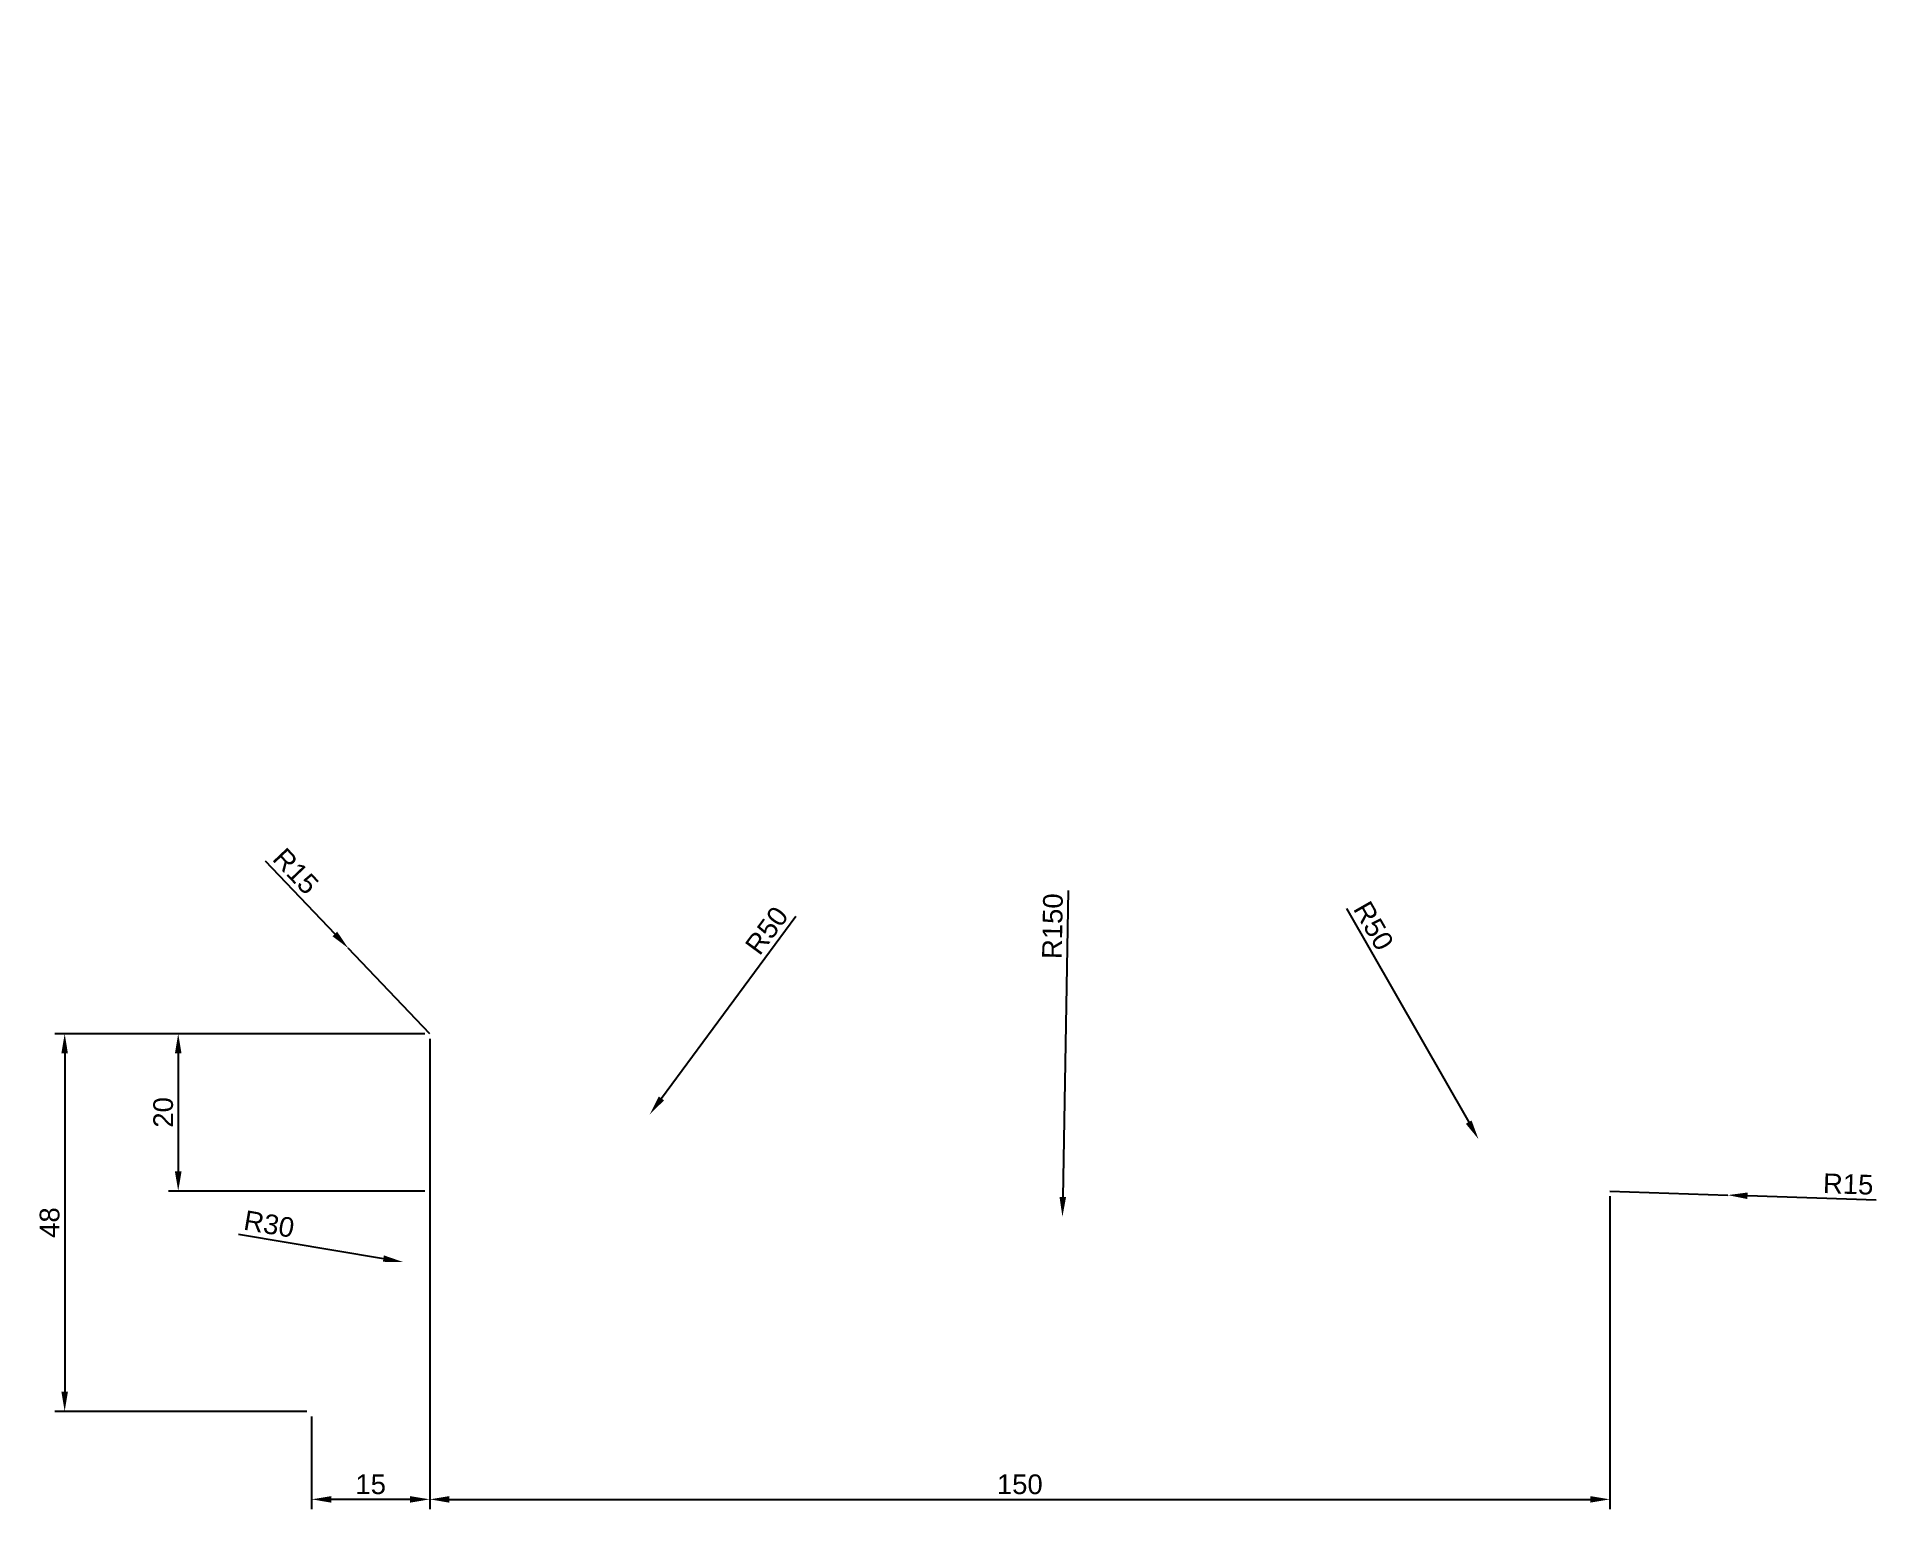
# Model space of a CAD drawing. Header units: millimetres. Extents: x 47 to 280, y 129 to 316.
import ezdxf

# ---------------------------------------------------------------- set-up
doc = ezdxf.new("R2010")
doc.units = ezdxf.units.MM
doc.styles.get("Standard").update_dxf_attribs({"font": 'arial.ttf'})
doc.dimstyles.new('ISO-25', dxfattribs={"dimtxt": 2.5, "dimasz": 2.5, "dimexe": 1.25, "dimexo": 0.625, "dimtad": 1, "dimtxsty": 'Standard', "dimcen": 2.5, "dimadec": 0, "dimazin": 0, "dimtfac": 1, "dimtmove": 0, "dimatfit": 3, "dimfxl": 1, "dimarcsym": 0})

# ---------------------------------------------------------------- blocks, each defined once
blk = doc.blocks.new('*D23')
at = {"color": 0, "lineweight": -2, "transparency": 16777216}
for p, q in [((96.57, 188.49), (96.57, 128.69)), ((246.57, 168.49), (246.57, 128.69)), ((99.07, 129.94), (244.07, 129.94))]:
    blk.add_line(p, q, dxfattribs=at)
at = {"color": 0, "transparency": 16777216}
for points in [[(99.07, 130.35), (99.07, 129.52), (96.57, 129.94)], [(244.07, 130.35), (244.07, 129.52), (246.57, 129.94)]]:
    blk.add_solid(points, dxfattribs=at)
at = {"layer": 'Defpoints', "color": 0, "transparency": 16777216}
for p in [(96.57, 189.12), (246.57, 169.12), (246.57, 129.94)]:
    blk.add_point(p, dxfattribs=at)
at = {"color": 0, "transparency": 16777216, "insert": (171.57, 131.84), "char_height": 2.5, "attachment_point": 5}
blk.add_mtext('150', dxfattribs=at)
blk = doc.blocks.new('*D24')
at = {"color": 0, "lineweight": -2, "transparency": 16777216}
for p, q in [((96.57, 188.49), (96.57, 128.69)), ((81.57, 140.49), (81.57, 128.69)), ((94.07, 129.94), (84.07, 129.94))]:
    blk.add_line(p, q, dxfattribs=at)
at = {"color": 0, "transparency": 16777216}
for points in [[(84.07, 130.35), (84.07, 129.52), (81.57, 129.94)], [(94.07, 130.35), (94.07, 129.52), (96.57, 129.94)]]:
    blk.add_solid(points, dxfattribs=at)
at = {"layer": 'Defpoints', "color": 0, "transparency": 16777216}
for p in [(96.57, 189.12), (81.57, 141.12), (81.57, 129.94)]:
    blk.add_point(p, dxfattribs=at)
at = {"color": 0, "transparency": 16777216, "insert": (89.07, 131.84), "char_height": 2.5, "attachment_point": 5}
blk.add_mtext('15', dxfattribs=at)
blk = doc.blocks.new('*D25')
at = {"color": 0, "lineweight": -2, "transparency": 16777216}
for p, q in [((95.94, 189.12), (63.36, 189.12)), ((64.61, 186.62), (64.61, 171.62)), ((95.94, 169.12), (63.36, 169.12))]:
    blk.add_line(p, q, dxfattribs=at)
at = {"color": 0, "transparency": 16777216}
for points in [[(64.19, 186.62), (65.03, 186.62), (64.61, 189.12)], [(64.19, 171.62), (65.03, 171.62), (64.61, 169.12)]]:
    blk.add_solid(points, dxfattribs=at)
at = {"layer": 'Defpoints', "color": 0, "transparency": 16777216}
for p in [(96.57, 189.12), (64.61, 169.12), (96.57, 169.12)]:
    blk.add_point(p, dxfattribs=at)
at = {"color": 0, "transparency": 16777216, "insert": (62.71, 179.12), "char_height": 2.5, "attachment_point": 5, "rotation": 90}
blk.add_mtext('20', dxfattribs=at)
blk = doc.blocks.new('*D26')
at = {"color": 0, "lineweight": -2, "transparency": 16777216}
for p, q in [((95.94, 189.12), (48.93, 189.12)), ((50.18, 186.62), (50.18, 143.62)), ((80.94, 141.12), (48.93, 141.12))]:
    blk.add_line(p, q, dxfattribs=at)
at = {"color": 0, "transparency": 16777216}
for points in [[(49.76, 186.62), (50.59, 186.62), (50.18, 189.12)], [(49.76, 143.62), (50.59, 143.62), (50.18, 141.12)]]:
    blk.add_solid(points, dxfattribs=at)
at = {"layer": 'Defpoints', "color": 0, "transparency": 16777216}
for p in [(96.57, 189.12), (50.18, 141.12), (81.57, 141.12)]:
    blk.add_point(p, dxfattribs=at)
at = {"color": 0, "transparency": 16777216, "insert": (48.27, 165.12), "char_height": 2.5, "attachment_point": 5, "rotation": 90}
blk.add_mtext('48', dxfattribs=at)
blk = doc.blocks.new('*D28')
at = {"color": 0, "lineweight": -2, "transparency": 16777216}
for p, q in [((75.67, 211.1), (84.51, 201.8)), ((96.57, 189.12), (86.23, 199.99))]:
    blk.add_line(p, q, dxfattribs=at)
at = {"color": 0, "transparency": 16777216}
blk.add_solid([(84.81, 202.09), (84.21, 201.51), (86.23, 199.99)], dxfattribs=at)
at = {"layer": 'Defpoints', "color": 0, "transparency": 16777216}
for p in [(86.23, 199.99), (96.57, 189.12)]:
    blk.add_point(p, dxfattribs=at)
at = {"color": 0, "transparency": 16777216, "insert": (79.55, 209.78), "char_height": 2.5, "attachment_point": 5, "rotation": 313.5526}
blk.add_mtext('R15', dxfattribs=at)
blk = doc.blocks.new('*D29')
at = {"color": 0, "lineweight": -2, "transparency": 16777216}
for p, q in [((246.57, 169.12), (261.56, 168.61)), ((280.42, 167.97), (264.06, 168.53))]:
    blk.add_line(p, q, dxfattribs=at)
at = {"color": 0, "transparency": 16777216}
blk.add_solid([(264.07, 168.94), (264.05, 168.11), (261.56, 168.61)], dxfattribs=at)
at = {"layer": 'Defpoints', "color": 0, "transparency": 16777216}
for p in [(246.57, 169.12), (261.56, 168.61)]:
    blk.add_point(p, dxfattribs=at)
at = {"color": 0, "transparency": 16777216, "insert": (276.86, 170), "char_height": 2.5, "attachment_point": 5, "rotation": 358.0664}
blk.add_mtext('R15', dxfattribs=at)
blk = doc.blocks.new('*D30')
at = {"color": 0, "lineweight": -2, "transparency": 16777216}
blk.add_line((213.1, 205.03), (228.63, 177.89), dxfattribs=at)
at = {"color": 0, "transparency": 16777216}
blk.add_solid([(228.99, 178.09), (228.26, 177.68), (229.87, 175.72)], dxfattribs=at)
at = {"layer": 'Defpoints', "color": 0, "transparency": 16777216}
for p in [(205.04, 219.12), (229.87, 175.72)]:
    blk.add_point(p, dxfattribs=at)
at = {"color": 0, "transparency": 16777216, "insert": (216.54, 202.84), "char_height": 2.5, "attachment_point": 5, "rotation": 299.7769}
blk.add_mtext('R50', dxfattribs=at)
blk = doc.blocks.new('*D31')
at = {"color": 0, "lineweight": -2, "transparency": 16777216}
blk.add_line((143.09, 204.01), (126.03, 180.9), dxfattribs=at)
at = {"color": 0, "transparency": 16777216}
blk.add_solid([(125.69, 181.14), (126.36, 180.65), (124.54, 178.88)], dxfattribs=at)
at = {"layer": 'Defpoints', "color": 0, "transparency": 16777216}
for p in [(154.23, 219.12), (124.54, 178.88)]:
    blk.add_point(p, dxfattribs=at)
at = {"color": 0, "transparency": 16777216, "insert": (139.41, 202.24), "char_height": 2.5, "attachment_point": 5, "rotation": 53.5731}
blk.add_mtext('R50', dxfattribs=at)
blk = doc.blocks.new('*D32')
at = {"color": 0, "lineweight": -2, "transparency": 16777216}
blk.add_line((177.72, 207.33), (177.04, 168.36), dxfattribs=at)
at = {"color": 0, "transparency": 16777216}
blk.add_solid([(176.62, 168.37), (177.45, 168.35), (176.99, 165.86)], dxfattribs=at)
at = {"layer": 'Defpoints', "color": 0, "transparency": 16777216}
for p in [(179.63, 315.84), (176.99, 165.86)]:
    blk.add_point(p, dxfattribs=at)
at = {"color": 0, "transparency": 16777216, "insert": (175.74, 202.79), "char_height": 2.5, "attachment_point": 5, "rotation": 88.9913}
blk.add_mtext('R150', dxfattribs=at)
blk = doc.blocks.new('*D33')
at = {"color": 0, "lineweight": -2, "transparency": 16777216}
blk.add_line((72.28, 163.64), (90.69, 160.54), dxfattribs=at)
at = {"color": 0, "transparency": 16777216}
blk.add_solid([(90.75, 160.95), (90.62, 160.13), (93.15, 160.12)], dxfattribs=at)
at = {"layer": 'Defpoints', "color": 0, "transparency": 16777216}
for p in [(63.57, 165.12), (93.15, 160.12)]:
    blk.add_point(p, dxfattribs=at)
at = {"color": 0, "transparency": 16777216, "insert": (76.16, 164.92), "char_height": 2.5, "attachment_point": 5, "rotation": 350.4186}
blk.add_mtext('R30', dxfattribs=at)

msp = doc.modelspace()

# ---------------------------------------------------------------- dimensions: what is measured, and where the dimension line sits
for center, mpoint, picture, middle in [((179.634, 315.835), (176.993, 165.859), '*D32', (177.643, 202.753)), ((154.232, 219.116), (124.542, 178.885), '*D31', (140.944, 201.109)), ((205.036, 219.116), (229.867, 175.717), '*D30', (214.888, 201.897)), ((96.569, 189.116), (86.234, 199.987), '*D28', (78.168, 208.471)), ((246.569, 169.116), (261.561, 168.609), '*D29', (276.8, 168.095)), ((63.569, 165.116), (93.151, 160.122), '*D33', (75.839, 163.044))]:
    dim = msp.add_radius_dim(center=center, mpoint=mpoint, dimstyle='ISO-25')
    dim.commit()
    dim.dimension.update_dxf_attribs({"geometry": picture, "text_midpoint": middle, "dimtype": 164})
for base, p2, picture, middle in [((50.176, 141.116), (81.569, 141.116), '*D26', (48.274, 165.116)), ((64.611, 169.116), (96.569, 169.116), '*D25', (62.71, 179.116))]:
    dim = msp.add_linear_dim(base=base, p1=(96.569, 189.116), p2=p2, angle=90, dimstyle='ISO-25')
    dim.commit()
    dim.dimension.update_dxf_attribs({"geometry": picture, "text_midpoint": middle})
for base, p2, picture, middle in [((81.569, 129.936), (81.569, 141.116), '*D24', (89.069, 131.838)), ((246.569, 129.936), (246.569, 169.116), '*D23', (171.569, 131.838))]:
    dim = msp.add_linear_dim(base=base, p1=(96.569, 189.116), p2=p2, dimstyle='ISO-25')
    dim.commit()
    dim.dimension.update_dxf_attribs({"geometry": picture, "text_midpoint": middle})

doc.saveas('drawing.dxf')
